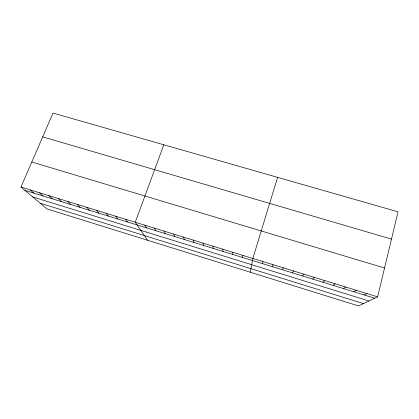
<?xml version="1.0" encoding="UTF-8"?>
<svg xmlns="http://www.w3.org/2000/svg" width="419" height="419" viewBox="0 0 419 419"><rect width="100%" height="100%" fill="white"/><g stroke="black" fill="none" stroke-linecap="round" stroke-linejoin="round"><path stroke-width="0.63" d="M242.591 257.47L242.774 255.339M250.311 272.235L252.84 258.439L277.608 177.352M377.629 296.851L398.05 211.831L53.014 113.067L20.95 187.057L46.938 208.908L358.523 305.933L377.629 296.851L20.95 187.057M262.378 263.572L262.954 261.556M163.834 144.785L135.237 222.238L147.54 240.234M272.345 266.646L273.12 264.682M282.359 269.736L283.338 267.83M292.42 272.837L293.604 270.988M302.534 275.959L303.922 274.162M312.7 279.091L314.292 277.357M322.913 282.238L324.715 280.568M333.178 285.407L335.195 283.789M343.491 288.586L345.722 287.031M353.856 291.781L356.302 290.288M364.273 294.997L366.939 293.562M42.701 136.866L391.498 239.113M31.802 162.012L384.553 268.008M24.836 190.326L374.743 298.223M32.687 196.925L368.945 300.978M40.182 203.225L363.451 303.592M30.22 189.912L33.944 193.133M39.538 192.777L43.099 195.956M48.897 195.663L52.296 198.795M58.309 198.554L61.541 201.644M67.758 201.466L70.827 204.503M77.258 204.388L80.155 207.384M86.801 207.326L89.53 210.275M96.396 210.28L98.947 213.177M106.033 213.25L108.411 216.094M115.723 216.23L117.922 219.027M125.454 219.226L127.481 221.976M144.78 225.176L146.446 227.826M154.365 228.125L155.858 230.728M163.997 231.089L165.311 233.64M173.676 234.069L174.812 236.573M183.407 237.065L184.355 239.516M193.18 240.077L193.945 242.47M203 243.099L203.582 245.445M212.873 246.136L213.261 248.43M222.788 249.19L222.992 251.426M232.755 252.259L232.765 254.443"/></g></svg>
